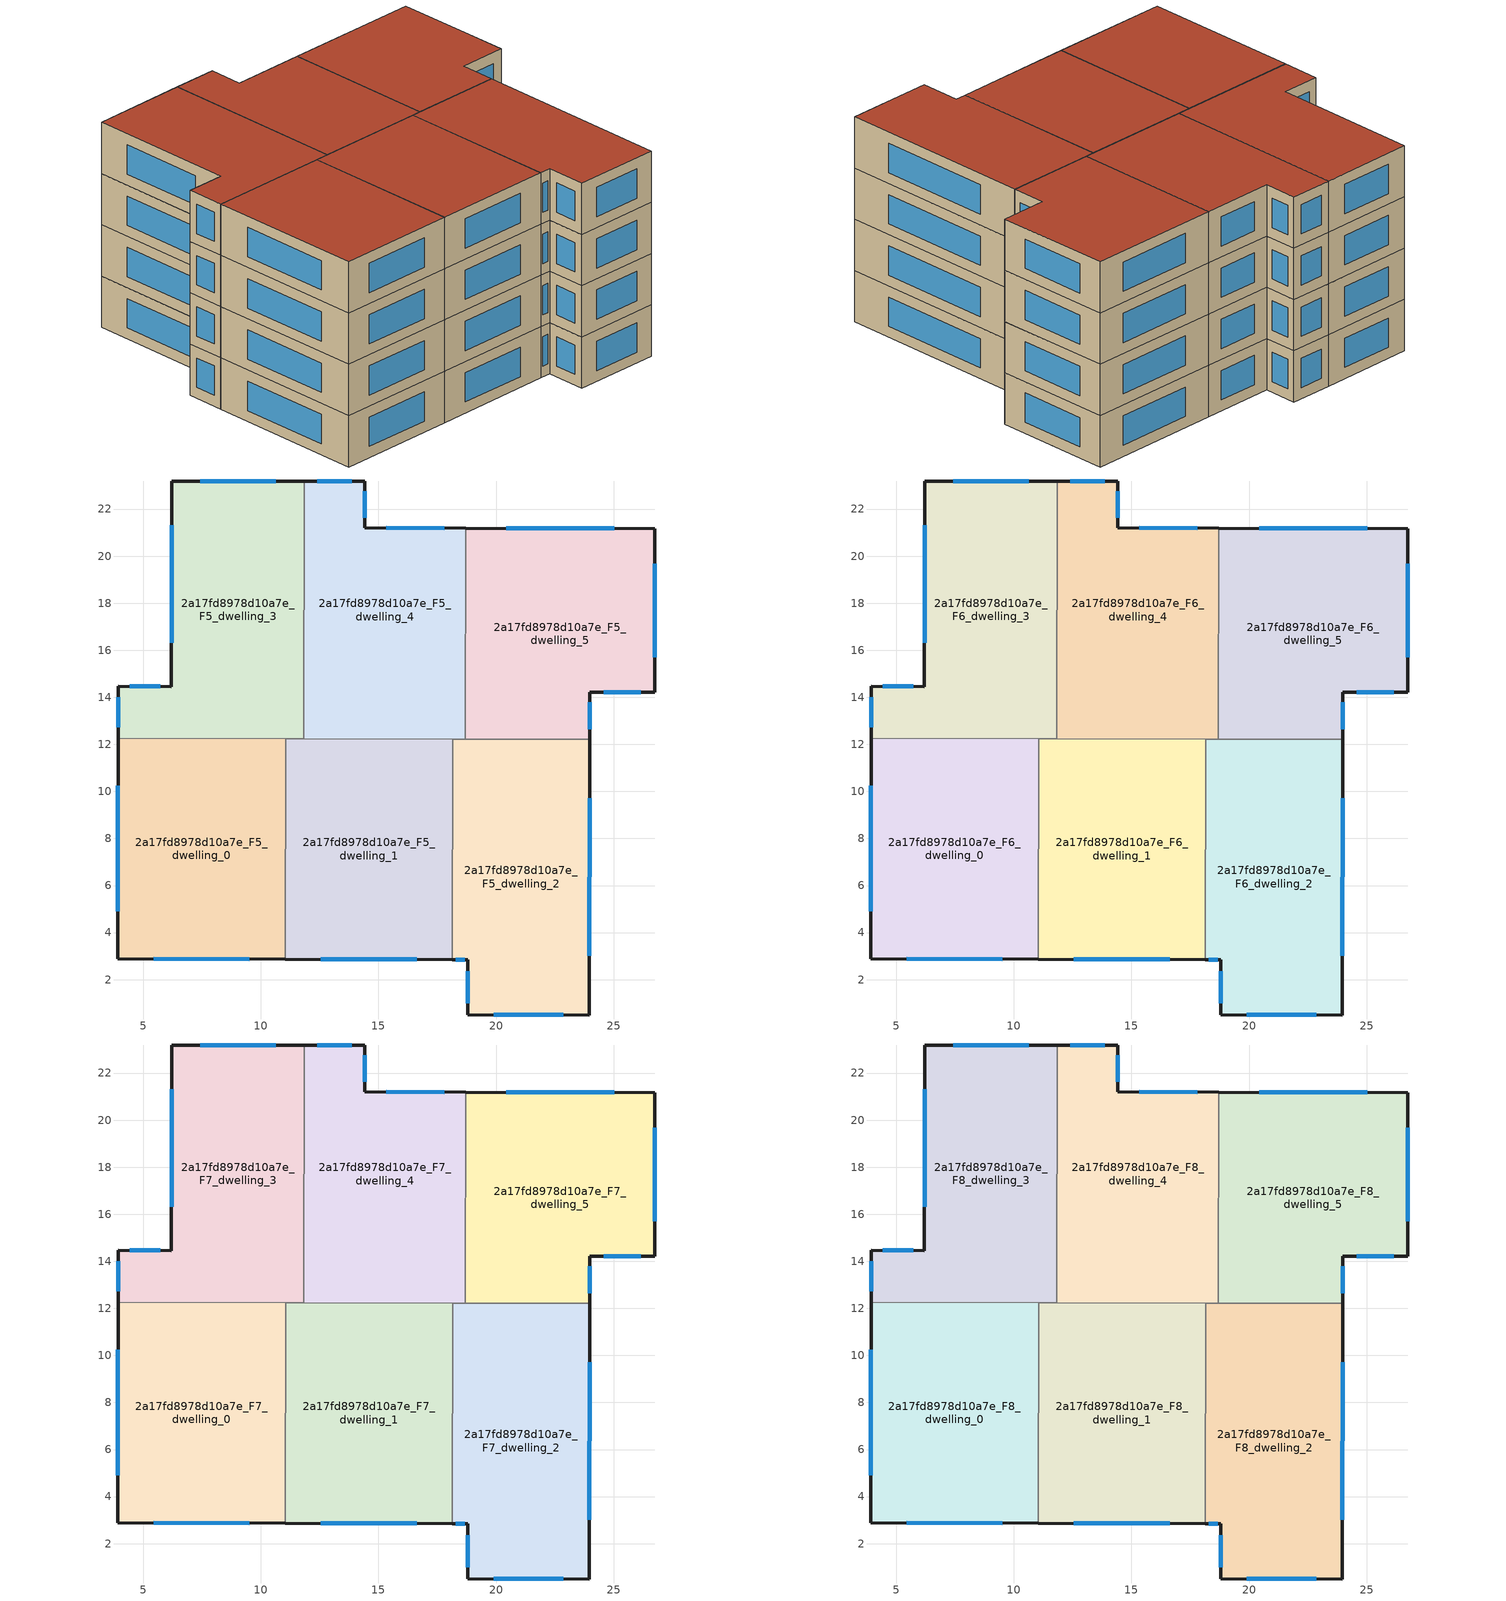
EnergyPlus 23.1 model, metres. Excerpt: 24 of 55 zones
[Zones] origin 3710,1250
2a17fd8978d10a7e_F5_dwelling_0
 floor to 2a17fd8978d10a7e_F4_dwelling_0 (EU_floor_Construction): 11.05,12.24 11.03,2.87 3.92,2.89 3.94,12.25 z15
 wall outside (EU_wall_Construction): 3.94,12.25 3.92,2.89 11.03,2.87 z15:18
 wall to 2a17fd8978d10a7e_F5_dwelling_1 (EU_wall_Construction): 11.03,2.87 11.05,12.24 z15:18
 wall to 2a17fd8978d10a7e_F5_dwelling_3 (EU_wall_Construction): 11.05,12.24 3.94,12.25 z15:18
 window (EU_Window_Construction): 5.44,2.89 9.51,2.88 / 3.93,10.25 3.92,4.9 z15.64:17.36
2a17fd8978d10a7e_F5_dwelling_1
 floor to 2a17fd8978d10a7e_F4_dwelling_1 (EU_floor_Construction): 18.17,12.22 18.15,2.86 11.03,2.87 11.05,12.24 z15
 wall outside (EU_wall_Construction): 11.03,2.87 18.15,2.86 z15:18
 wall to 2a17fd8978d10a7e_F5_dwelling_2 (EU_wall_Construction): 18.15,2.86 18.17,12.22 z15:18
 wall to 2a17fd8978d10a7e_F5_dwelling_4 (EU_wall_Construction): 18.17,12.22 11.83,12.24 z15:18
 wall to 2a17fd8978d10a7e_F5_dwelling_3 (EU_wall_Construction): 11.83,12.24 11.05,12.24 z15:18
 window (EU_Window_Construction): 12.56,2.87 16.62,2.86 z15.64:17.36
2a17fd8978d10a7e_F5_dwelling_2
 floor to 2a17fd8978d10a7e_F4_dwelling_2 (EU_floor_Construction): 23.99,12.21 23.96,0.5 18.8,0.5 18.8,2.85 18.15,2.86 18.17,12.22 z15
 wall outside (EU_wall_Construction): 18.15,2.86 18.8,2.85 18.8,0.5 23.96,0.5 23.99,12.21 z15:18
 wall to 2a17fd8978d10a7e_F5_dwelling_5 (EU_wall_Construction): 23.99,12.21 18.69,12.22 z15:18
 wall to 2a17fd8978d10a7e_F5_dwelling_4 (EU_wall_Construction): 18.69,12.22 18.17,12.22 z15:18
 window (EU_Window_Construction): 23.97,3.01 23.98,9.7 / 19.91,0.5 22.85,0.5 / 18.8,2.35 18.8,1 / 18.29,2.85 18.66,2.85 z15.64:17.36
2a17fd8978d10a7e_F5_dwelling_3
 floor to 2a17fd8978d10a7e_F4_dwelling_3 (EU_floor_Construction): 11.85,23.19 11.83,12.24 3.94,12.25 3.94,14.47 6.21,14.46 6.22,23.19 z15
 wall outside (EU_wall_Construction): 11.85,23.19 6.22,23.19 6.21,14.46 3.94,14.47 3.94,12.25 z15:18
 wall to 2a17fd8978d10a7e_F5_dwelling_4 (EU_wall_Construction): 11.83,12.24 11.85,23.19 z15:18
 window (EU_Window_Construction): 6.22,21.32 6.21,16.33 / 10.65,23.19 7.43,23.19 / 3.94,13.99 3.94,12.73 / 5.72,14.46 4.43,14.47 z15.64:17.36
2a17fd8978d10a7e_F5_dwelling_4
 floor to 2a17fd8978d10a7e_F4_dwelling_4 (EU_floor_Construction): 18.71,21.19 18.69,12.22 11.83,12.24 11.85,23.19 14.43,23.19 14.42,21.2 z15
 wall outside (EU_wall_Construction): 18.71,21.19 14.42,21.2 14.43,23.19 11.85,23.19 z15:18
 wall to 2a17fd8978d10a7e_F5_dwelling_5 (EU_wall_Construction): 18.69,12.22 18.71,21.19 z15:18
 window (EU_Window_Construction): 13.88,23.19 12.41,23.19 / 14.42,21.62 14.43,22.76 / 17.79,21.19 15.34,21.2 z15.64:17.36
2a17fd8978d10a7e_F5_dwelling_5
 floor to 2a17fd8978d10a7e_F4_dwelling_5 (EU_floor_Construction): 26.75,21.17 26.74,14.21 23.99,14.22 23.99,12.21 18.69,12.22 18.71,21.19 z15
 wall outside (EU_wall_Construction): 23.99,12.21 23.99,14.22 26.74,14.21 26.75,21.17 18.71,21.19 z15:18
 window (EU_Window_Construction): 23.99,12.64 23.99,13.79 / 25.03,21.18 20.43,21.19 / 26.74,15.7 26.75,19.68 / 24.58,14.22 26.15,14.21 z15.64:17.36
2a17fd8978d10a7e_F6_dwelling_0
 floor to 2a17fd8978d10a7e_F5_dwelling_0 (EU_floor_Construction): 11.05,12.24 11.03,2.87 3.92,2.89 3.94,12.25 z18
 wall outside (EU_wall_Construction): 3.94,12.25 3.92,2.89 11.03,2.87 z18:21
 wall to 2a17fd8978d10a7e_F6_dwelling_1 (EU_wall_Construction): 11.03,2.87 11.05,12.24 z18:21
 wall to 2a17fd8978d10a7e_F6_dwelling_3 (EU_wall_Construction): 11.05,12.24 3.94,12.25 z18:21
 window (EU_Window_Construction): 5.44,2.89 9.51,2.88 / 3.93,10.25 3.92,4.9 z18.64:20.36
2a17fd8978d10a7e_F6_dwelling_1
 floor to 2a17fd8978d10a7e_F5_dwelling_1 (EU_floor_Construction): 18.17,12.22 18.15,2.86 11.03,2.87 11.05,12.24 z18
 wall outside (EU_wall_Construction): 11.03,2.87 18.15,2.86 z18:21
 wall to 2a17fd8978d10a7e_F6_dwelling_2 (EU_wall_Construction): 18.15,2.86 18.17,12.22 z18:21
 wall to 2a17fd8978d10a7e_F6_dwelling_4 (EU_wall_Construction): 18.17,12.22 11.83,12.24 z18:21
 wall to 2a17fd8978d10a7e_F6_dwelling_3 (EU_wall_Construction): 11.83,12.24 11.05,12.24 z18:21
 window (EU_Window_Construction): 12.56,2.87 16.62,2.86 z18.64:20.36
2a17fd8978d10a7e_F6_dwelling_2
 floor to 2a17fd8978d10a7e_F5_dwelling_2 (EU_floor_Construction): 23.99,12.21 23.96,0.5 18.8,0.5 18.8,2.85 18.15,2.86 18.17,12.22 z18
 wall outside (EU_wall_Construction): 18.15,2.86 18.8,2.85 18.8,0.5 23.96,0.5 23.99,12.21 z18:21
 wall to 2a17fd8978d10a7e_F6_dwelling_5 (EU_wall_Construction): 23.99,12.21 18.69,12.22 z18:21
 wall to 2a17fd8978d10a7e_F6_dwelling_4 (EU_wall_Construction): 18.69,12.22 18.17,12.22 z18:21
 window (EU_Window_Construction): 23.97,3.01 23.98,9.7 / 19.91,0.5 22.85,0.5 / 18.8,2.35 18.8,1 / 18.29,2.85 18.66,2.85 z18.64:20.36
2a17fd8978d10a7e_F6_dwelling_3
 floor to 2a17fd8978d10a7e_F5_dwelling_3 (EU_floor_Construction): 11.85,23.19 11.83,12.24 3.94,12.25 3.94,14.47 6.21,14.46 6.22,23.19 z18
 wall outside (EU_wall_Construction): 11.85,23.19 6.22,23.19 6.21,14.46 3.94,14.47 3.94,12.25 z18:21
 wall to 2a17fd8978d10a7e_F6_dwelling_4 (EU_wall_Construction): 11.83,12.24 11.85,23.19 z18:21
 window (EU_Window_Construction): 6.22,21.32 6.21,16.33 / 10.65,23.19 7.43,23.19 / 3.94,13.99 3.94,12.73 / 5.72,14.46 4.43,14.47 z18.64:20.36
2a17fd8978d10a7e_F6_dwelling_4
 floor to 2a17fd8978d10a7e_F5_dwelling_4 (EU_floor_Construction): 18.71,21.19 18.69,12.22 11.83,12.24 11.85,23.19 14.43,23.19 14.42,21.2 z18
 wall outside (EU_wall_Construction): 18.71,21.19 14.42,21.2 14.43,23.19 11.85,23.19 z18:21
 wall to 2a17fd8978d10a7e_F6_dwelling_5 (EU_wall_Construction): 18.69,12.22 18.71,21.19 z18:21
 window (EU_Window_Construction): 13.88,23.19 12.41,23.19 / 14.42,21.62 14.43,22.76 / 17.79,21.19 15.34,21.2 z18.64:20.36
2a17fd8978d10a7e_F6_dwelling_5
 floor to 2a17fd8978d10a7e_F5_dwelling_5 (EU_floor_Construction): 26.75,21.17 26.74,14.21 23.99,14.22 23.99,12.21 18.69,12.22 18.71,21.19 z18
 wall outside (EU_wall_Construction): 23.99,12.21 23.99,14.22 26.74,14.21 26.75,21.17 18.71,21.19 z18:21
 window (EU_Window_Construction): 23.99,12.64 23.99,13.79 / 25.03,21.18 20.43,21.19 / 26.74,15.7 26.75,19.68 / 24.58,14.22 26.15,14.21 z18.64:20.36
2a17fd8978d10a7e_F7_dwelling_0
 floor to 2a17fd8978d10a7e_F6_dwelling_0 (EU_floor_Construction): 11.05,12.24 11.03,2.87 3.92,2.89 3.94,12.25 z21
 wall outside (EU_wall_Construction): 3.94,12.25 3.92,2.89 11.03,2.87 z21:24
 wall to 2a17fd8978d10a7e_F7_dwelling_1 (EU_wall_Construction): 11.03,2.87 11.05,12.24 z21:24
 wall to 2a17fd8978d10a7e_F7_dwelling_3 (EU_wall_Construction): 11.05,12.24 3.94,12.25 z21:24
 window (EU_Window_Construction): 5.44,2.89 9.51,2.88 / 3.93,10.25 3.92,4.9 z21.64:23.36
2a17fd8978d10a7e_F7_dwelling_1
 floor to 2a17fd8978d10a7e_F6_dwelling_1 (EU_floor_Construction): 18.17,12.22 18.15,2.86 11.03,2.87 11.05,12.24 z21
 wall outside (EU_wall_Construction): 11.03,2.87 18.15,2.86 z21:24
 wall to 2a17fd8978d10a7e_F7_dwelling_2 (EU_wall_Construction): 18.15,2.86 18.17,12.22 z21:24
 wall to 2a17fd8978d10a7e_F7_dwelling_4 (EU_wall_Construction): 18.17,12.22 11.83,12.24 z21:24
 wall to 2a17fd8978d10a7e_F7_dwelling_3 (EU_wall_Construction): 11.83,12.24 11.05,12.24 z21:24
 window (EU_Window_Construction): 12.56,2.87 16.62,2.86 z21.64:23.36
2a17fd8978d10a7e_F7_dwelling_2
 floor to 2a17fd8978d10a7e_F6_dwelling_2 (EU_floor_Construction): 23.99,12.21 23.96,0.5 18.8,0.5 18.8,2.85 18.15,2.86 18.17,12.22 z21
 wall outside (EU_wall_Construction): 18.15,2.86 18.8,2.85 18.8,0.5 23.96,0.5 23.99,12.21 z21:24
 wall to 2a17fd8978d10a7e_F7_dwelling_5 (EU_wall_Construction): 23.99,12.21 18.69,12.22 z21:24
 wall to 2a17fd8978d10a7e_F7_dwelling_4 (EU_wall_Construction): 18.69,12.22 18.17,12.22 z21:24
 window (EU_Window_Construction): 23.97,3.01 23.98,9.7 / 19.91,0.5 22.85,0.5 / 18.8,2.35 18.8,1 / 18.29,2.85 18.66,2.85 z21.64:23.36
2a17fd8978d10a7e_F7_dwelling_3
 floor to 2a17fd8978d10a7e_F6_dwelling_3 (EU_floor_Construction): 11.85,23.19 11.83,12.24 3.94,12.25 3.94,14.47 6.21,14.46 6.22,23.19 z21
 wall outside (EU_wall_Construction): 11.85,23.19 6.22,23.19 6.21,14.46 3.94,14.47 3.94,12.25 z21:24
 wall to 2a17fd8978d10a7e_F7_dwelling_4 (EU_wall_Construction): 11.83,12.24 11.85,23.19 z21:24
 window (EU_Window_Construction): 6.22,21.32 6.21,16.33 / 10.65,23.19 7.43,23.19 / 3.94,13.99 3.94,12.73 / 5.72,14.46 4.43,14.47 z21.64:23.36
2a17fd8978d10a7e_F7_dwelling_4
 floor to 2a17fd8978d10a7e_F6_dwelling_4 (EU_floor_Construction): 18.71,21.19 18.69,12.22 11.83,12.24 11.85,23.19 14.43,23.19 14.42,21.2 z21
 wall outside (EU_wall_Construction): 18.71,21.19 14.42,21.2 14.43,23.19 11.85,23.19 z21:24
 wall to 2a17fd8978d10a7e_F7_dwelling_5 (EU_wall_Construction): 18.69,12.22 18.71,21.19 z21:24
 window (EU_Window_Construction): 13.88,23.19 12.41,23.19 / 14.42,21.62 14.43,22.76 / 17.79,21.19 15.34,21.2 z21.64:23.36
2a17fd8978d10a7e_F7_dwelling_5
 floor to 2a17fd8978d10a7e_F6_dwelling_5 (EU_floor_Construction): 26.75,21.17 26.74,14.21 23.99,14.22 23.99,12.21 18.69,12.22 18.71,21.19 z21
 wall outside (EU_wall_Construction): 23.99,12.21 23.99,14.22 26.74,14.21 26.75,21.17 18.71,21.19 z21:24
 window (EU_Window_Construction): 23.99,12.64 23.99,13.79 / 25.03,21.18 20.43,21.19 / 26.74,15.7 26.75,19.68 / 24.58,14.22 26.15,14.21 z21.64:23.36
2a17fd8978d10a7e_F8_dwelling_0
 floor to 2a17fd8978d10a7e_F7_dwelling_0 (EU_floor_Construction): 11.05,12.24 11.03,2.87 3.92,2.89 3.94,12.25 z24
 wall outside (EU_wall_Construction): 3.94,12.25 3.92,2.89 11.03,2.87 z24:27
 wall to 2a17fd8978d10a7e_F8_dwelling_1 (EU_wall_Construction): 11.03,2.87 11.05,12.24 z24:27
 wall to 2a17fd8978d10a7e_F8_dwelling_3 (EU_wall_Construction): 11.05,12.24 3.94,12.25 z24:27
 window (EU_Window_Construction): 5.44,2.89 9.51,2.88 / 3.93,10.25 3.92,4.9 z24.64:26.36
 roof outside (EU_roof_Construction): 11.03,2.87 11.05,12.24 3.94,12.25 3.92,2.89 z27
2a17fd8978d10a7e_F8_dwelling_1
 floor to 2a17fd8978d10a7e_F7_dwelling_1 (EU_floor_Construction): 18.17,12.22 18.15,2.86 11.03,2.87 11.05,12.24 z24
 wall outside (EU_wall_Construction): 11.03,2.87 18.15,2.86 z24:27
 wall to 2a17fd8978d10a7e_F8_dwelling_2 (EU_wall_Construction): 18.15,2.86 18.17,12.22 z24:27
 wall to 2a17fd8978d10a7e_F8_dwelling_4 (EU_wall_Construction): 18.17,12.22 11.83,12.24 z24:27
 wall to 2a17fd8978d10a7e_F8_dwelling_3 (EU_wall_Construction): 11.83,12.24 11.05,12.24 z24:27
 window (EU_Window_Construction): 12.56,2.87 16.62,2.86 z24.64:26.36
 roof outside (EU_roof_Construction): 18.15,2.86 18.17,12.22 11.05,12.24 11.03,2.87 z27
2a17fd8978d10a7e_F8_dwelling_2
 floor to 2a17fd8978d10a7e_F7_dwelling_2 (EU_floor_Construction): 23.99,12.21 23.96,0.5 18.8,0.5 18.8,2.85 18.15,2.86 18.17,12.22 z24
 wall outside (EU_wall_Construction): 18.15,2.86 18.8,2.85 18.8,0.5 23.96,0.5 23.99,12.21 z24:27
 wall to 2a17fd8978d10a7e_F8_dwelling_5 (EU_wall_Construction): 23.99,12.21 18.69,12.22 z24:27
 wall to 2a17fd8978d10a7e_F8_dwelling_4 (EU_wall_Construction): 18.69,12.22 18.17,12.22 z24:27
 window (EU_Window_Construction): 23.97,3.01 23.98,9.7 / 19.91,0.5 22.85,0.5 / 18.8,2.35 18.8,1 / 18.29,2.85 18.66,2.85 z24.64:26.36
 roof outside (EU_roof_Construction): 23.96,0.5 23.99,12.21 18.17,12.22 18.15,2.86 18.8,2.85 18.8,0.5 z27
2a17fd8978d10a7e_F8_dwelling_3
 floor to 2a17fd8978d10a7e_F7_dwelling_3 (EU_floor_Construction): 11.85,23.19 11.83,12.24 3.94,12.25 3.94,14.47 6.21,14.46 6.22,23.19 z24
 wall outside (EU_wall_Construction): 11.85,23.19 6.22,23.19 6.21,14.46 3.94,14.47 3.94,12.25 z24:27
 wall to 2a17fd8978d10a7e_F8_dwelling_4 (EU_wall_Construction): 11.83,12.24 11.85,23.19 z24:27
 window (EU_Window_Construction): 6.22,21.32 6.21,16.33 / 10.65,23.19 7.43,23.19 / 3.94,13.99 3.94,12.73 / 5.72,14.46 4.43,14.47 z24.64:26.36
 roof outside (EU_roof_Construction): 11.83,12.24 11.85,23.19 6.22,23.19 6.21,14.46 3.94,14.47 3.94,12.25 z27
2a17fd8978d10a7e_F8_dwelling_4
 floor to 2a17fd8978d10a7e_F7_dwelling_4 (EU_floor_Construction): 18.71,21.19 18.69,12.22 11.83,12.24 11.85,23.19 14.43,23.19 14.42,21.2 z24
 wall outside (EU_wall_Construction): 18.71,21.19 14.42,21.2 14.43,23.19 11.85,23.19 z24:27
 wall to 2a17fd8978d10a7e_F8_dwelling_5 (EU_wall_Construction): 18.69,12.22 18.71,21.19 z24:27
 window (EU_Window_Construction): 13.88,23.19 12.41,23.19 / 14.42,21.62 14.43,22.76 / 17.79,21.19 15.34,21.2 z24.64:26.36
 roof outside (EU_roof_Construction): 18.69,12.22 18.71,21.19 14.42,21.2 14.43,23.19 11.85,23.19 11.83,12.24 z27
2a17fd8978d10a7e_F8_dwelling_5
 floor to 2a17fd8978d10a7e_F7_dwelling_5 (EU_floor_Construction): 26.75,21.17 26.74,14.21 23.99,14.22 23.99,12.21 18.69,12.22 18.71,21.19 z24
 wall outside (EU_wall_Construction): 23.99,12.21 23.99,14.22 26.74,14.21 26.75,21.17 18.71,21.19 z24:27
 window (EU_Window_Construction): 23.99,12.64 23.99,13.79 / 25.03,21.18 20.43,21.19 / 26.74,15.7 26.75,19.68 / 24.58,14.22 26.15,14.21 z24.64:26.36
 roof outside (EU_roof_Construction): 26.74,14.21 26.75,21.17 18.71,21.19 18.69,12.22 23.99,12.21 23.99,14.22 z27
[Building]
EU S2 Campaign: North Axis=0; Terrain=City; Solar Distribution=FullExterior
[Site:Location]
Yerevan-Zvartnots.Intl.AP: Latitude=40.15; Longitude=44.383; Time Zone=4; Elevation=854
[SizingPeriod:WeatherFileDays]
AnnualSizingPeriod: Begin Month=1; Begin Day of Month=1; End Month=12; End Day of Month=31; Day of Week for Start Day=Monday; Use Weather File Daylight Saving Period=No; Use Weather File Rain and Snow Indicators=No
[MATERIAL]
EU_InternalMass_Material: Roughness=MediumRough; Thickness=0.1; Conductivity=1; Density=1800; Specific Heat=900; Thermal Absorptance=0.9; Solar Absorptance=0.7; Visible Absorptance=0.7
[MATERIAL:NOMASS] Roughness=MediumRough; Thermal Absorptance=0.9; Solar Absorptance=0.7; Visible Absorptance=0.7
Name | Thermal Resistance
EU_wall_NoMass | 1.05043
EU_roof_NoMass | 1.45357
EU_floor_NoMass | 0.478065
[WINDOWMATERIAL:SIMPLEGLAZINGSYSTEM]
EU_Window_SimpleGlazing: UFactor=2.5566; Solar Heat Gain Coefficient=0.75; Visible Transmittance=0.75
[CONSTRUCTION]
EU_wall_Construction: EU_wall_NoMass
EU_roof_Construction: EU_roof_NoMass
EU_floor_Construction: EU_floor_NoMass
EU_Window_Construction: EU_Window_SimpleGlazing
EU_InternalMass_Construction: EU_InternalMass_Material
[ZONE] Type=1; Multiplier=1; Ceiling Height=autocalculate; Floor Area=autocalculate; Part of Total Floor Area=Yes
Name | Volume
2a17fd8978d10a7e_F5_dwelling_0; 2a17fd8978d10a7e_F6_dwelling_0; 2a17fd8978d10a7e_F7_dwelling_0; 2a17fd8978d10a7e_F8_dwelling_0 | 199.887
2a17fd8978d10a7e_F5_dwelling_1; 2a17fd8978d10a7e_F6_dwelling_1; 2a17fd8978d10a7e_F7_dwelling_1; 2a17fd8978d10a7e_F8_dwelling_1; 2a17fd8978d10a7e_F5_dwelling_5; 2a17fd8978d10a7e_F6_dwelling_5; 2a17fd8978d10a7e_F7_dwelling_5; 2a17fd8978d10a7e_F8_dwelling_5 | 199.911
2a17fd8978d10a7e_F5_dwelling_2; 2a17fd8978d10a7e_F6_dwelling_2; 2a17fd8978d10a7e_F7_dwelling_2; 2a17fd8978d10a7e_F8_dwelling_2 | 199.897
2a17fd8978d10a7e_F5_dwelling_3; 2a17fd8978d10a7e_F6_dwelling_3; 2a17fd8978d10a7e_F7_dwelling_3; 2a17fd8978d10a7e_F8_dwelling_3 | 199.902
2a17fd8978d10a7e_F5_dwelling_4; 2a17fd8978d10a7e_F6_dwelling_4; 2a17fd8978d10a7e_F7_dwelling_4; 2a17fd8978d10a7e_F8_dwelling_4 | 199.889
[INTERNALMASS] Construction=EU_InternalMass_Construction
Name | Zone or ZoneList | Surface Area
2a17fd8978d10a7e_F5_dwelling_0_EU_InternalMass | 2a17fd8978d10a7e_F5_dwelling_0 | 66.6287
2a17fd8978d10a7e_F5_dwelling_1_EU_InternalMass | 2a17fd8978d10a7e_F5_dwelling_1 | 66.6372
2a17fd8978d10a7e_F5_dwelling_2_EU_InternalMass | 2a17fd8978d10a7e_F5_dwelling_2 | 66.6322
2a17fd8978d10a7e_F5_dwelling_3_EU_InternalMass | 2a17fd8978d10a7e_F5_dwelling_3 | 66.634
2a17fd8978d10a7e_F5_dwelling_4_EU_InternalMass | 2a17fd8978d10a7e_F5_dwelling_4 | 66.6298
2a17fd8978d10a7e_F5_dwelling_5_EU_InternalMass | 2a17fd8978d10a7e_F5_dwelling_5 | 66.6371
2a17fd8978d10a7e_F6_dwelling_0_EU_InternalMass | 2a17fd8978d10a7e_F6_dwelling_0 | 66.6287
2a17fd8978d10a7e_F6_dwelling_1_EU_InternalMass | 2a17fd8978d10a7e_F6_dwelling_1 | 66.6372
2a17fd8978d10a7e_F6_dwelling_2_EU_InternalMass | 2a17fd8978d10a7e_F6_dwelling_2 | 66.6322
2a17fd8978d10a7e_F6_dwelling_3_EU_InternalMass | 2a17fd8978d10a7e_F6_dwelling_3 | 66.634
2a17fd8978d10a7e_F6_dwelling_4_EU_InternalMass | 2a17fd8978d10a7e_F6_dwelling_4 | 66.6298
2a17fd8978d10a7e_F6_dwelling_5_EU_InternalMass | 2a17fd8978d10a7e_F6_dwelling_5 | 66.6371
2a17fd8978d10a7e_F7_dwelling_0_EU_InternalMass | 2a17fd8978d10a7e_F7_dwelling_0 | 66.6287
2a17fd8978d10a7e_F7_dwelling_1_EU_InternalMass | 2a17fd8978d10a7e_F7_dwelling_1 | 66.6372
2a17fd8978d10a7e_F7_dwelling_2_EU_InternalMass | 2a17fd8978d10a7e_F7_dwelling_2 | 66.6322
2a17fd8978d10a7e_F7_dwelling_3_EU_InternalMass | 2a17fd8978d10a7e_F7_dwelling_3 | 66.634
2a17fd8978d10a7e_F7_dwelling_4_EU_InternalMass | 2a17fd8978d10a7e_F7_dwelling_4 | 66.6298
2a17fd8978d10a7e_F7_dwelling_5_EU_InternalMass | 2a17fd8978d10a7e_F7_dwelling_5 | 66.6371
2a17fd8978d10a7e_F8_dwelling_0_EU_InternalMass | 2a17fd8978d10a7e_F8_dwelling_0 | 66.6287
2a17fd8978d10a7e_F8_dwelling_1_EU_InternalMass | 2a17fd8978d10a7e_F8_dwelling_1 | 66.6372
2a17fd8978d10a7e_F8_dwelling_2_EU_InternalMass | 2a17fd8978d10a7e_F8_dwelling_2 | 66.6322
2a17fd8978d10a7e_F8_dwelling_3_EU_InternalMass | 2a17fd8978d10a7e_F8_dwelling_3 | 66.634
2a17fd8978d10a7e_F8_dwelling_4_EU_InternalMass | 2a17fd8978d10a7e_F8_dwelling_4 | 66.6298
2a17fd8978d10a7e_F8_dwelling_5_EU_InternalMass | 2a17fd8978d10a7e_F8_dwelling_5 | 66.6371
[OTHEREQUIPMENT] Fuel Type=Electricity; Design Level Calculation Method=Watts/Area; Power per Zone Floor Area=1; Fraction Latent=0; Fraction Radiant=0; Fraction Lost=0; Carbon Dioxide Generation Rate=0; EndUse Subcategory=EU_Step8_InternalGains
Name | Zone or ZoneList or Space or SpaceList | Schedule
EU_Step8_InternalGain_2a17fd8978d10a7e_F5_dwelling_0_f000 | 2a17fd8978d10a7e_F5_dwelling_0 | EU_Step8_GainSchedule_2a17fd8978d10a7e_F5_dwelling_0_f000
EU_Step8_InternalGain_2a17fd8978d10a7e_F5_dwelling_1_f000 | 2a17fd8978d10a7e_F5_dwelling_1 | EU_Step8_GainSchedule_2a17fd8978d10a7e_F5_dwelling_1_f000
EU_Step8_InternalGain_2a17fd8978d10a7e_F5_dwelling_2_f000 | 2a17fd8978d10a7e_F5_dwelling_2 | EU_Step8_GainSchedule_2a17fd8978d10a7e_F5_dwelling_2_f000
EU_Step8_InternalGain_2a17fd8978d10a7e_F5_dwelling_3_f000 | 2a17fd8978d10a7e_F5_dwelling_3 | EU_Step8_GainSchedule_2a17fd8978d10a7e_F5_dwelling_3_f000
EU_Step8_InternalGain_2a17fd8978d10a7e_F5_dwelling_4_f000 | 2a17fd8978d10a7e_F5_dwelling_4 | EU_Step8_GainSchedule_2a17fd8978d10a7e_F5_dwelling_4_f000
EU_Step8_InternalGain_2a17fd8978d10a7e_F5_dwelling_5_f000 | 2a17fd8978d10a7e_F5_dwelling_5 | EU_Step8_GainSchedule_2a17fd8978d10a7e_F5_dwelling_5_f000
EU_Step8_InternalGain_2a17fd8978d10a7e_F6_dwelling_0_f000 | 2a17fd8978d10a7e_F6_dwelling_0 | EU_Step8_GainSchedule_2a17fd8978d10a7e_F6_dwelling_0_f000
EU_Step8_InternalGain_2a17fd8978d10a7e_F6_dwelling_1_f000 | 2a17fd8978d10a7e_F6_dwelling_1 | EU_Step8_GainSchedule_2a17fd8978d10a7e_F6_dwelling_1_f000
EU_Step8_InternalGain_2a17fd8978d10a7e_F6_dwelling_2_f000 | 2a17fd8978d10a7e_F6_dwelling_2 | EU_Step8_GainSchedule_2a17fd8978d10a7e_F6_dwelling_2_f000
EU_Step8_InternalGain_2a17fd8978d10a7e_F6_dwelling_3_f000 | 2a17fd8978d10a7e_F6_dwelling_3 | EU_Step8_GainSchedule_2a17fd8978d10a7e_F6_dwelling_3_f000
EU_Step8_InternalGain_2a17fd8978d10a7e_F6_dwelling_4_f000 | 2a17fd8978d10a7e_F6_dwelling_4 | EU_Step8_GainSchedule_2a17fd8978d10a7e_F6_dwelling_4_f000
EU_Step8_InternalGain_2a17fd8978d10a7e_F6_dwelling_5_f000 | 2a17fd8978d10a7e_F6_dwelling_5 | EU_Step8_GainSchedule_2a17fd8978d10a7e_F6_dwelling_5_f000
EU_Step8_InternalGain_2a17fd8978d10a7e_F7_dwelling_0_f000 | 2a17fd8978d10a7e_F7_dwelling_0 | EU_Step8_GainSchedule_2a17fd8978d10a7e_F7_dwelling_0_f000
EU_Step8_InternalGain_2a17fd8978d10a7e_F7_dwelling_1_f000 | 2a17fd8978d10a7e_F7_dwelling_1 | EU_Step8_GainSchedule_2a17fd8978d10a7e_F7_dwelling_1_f000
EU_Step8_InternalGain_2a17fd8978d10a7e_F7_dwelling_2_f000 | 2a17fd8978d10a7e_F7_dwelling_2 | EU_Step8_GainSchedule_2a17fd8978d10a7e_F7_dwelling_2_f000
EU_Step8_InternalGain_2a17fd8978d10a7e_F7_dwelling_3_f000 | 2a17fd8978d10a7e_F7_dwelling_3 | EU_Step8_GainSchedule_2a17fd8978d10a7e_F7_dwelling_3_f000
EU_Step8_InternalGain_2a17fd8978d10a7e_F7_dwelling_4_f000 | 2a17fd8978d10a7e_F7_dwelling_4 | EU_Step8_GainSchedule_2a17fd8978d10a7e_F7_dwelling_4_f000
EU_Step8_InternalGain_2a17fd8978d10a7e_F7_dwelling_5_f000 | 2a17fd8978d10a7e_F7_dwelling_5 | EU_Step8_GainSchedule_2a17fd8978d10a7e_F7_dwelling_5_f000
EU_Step8_InternalGain_2a17fd8978d10a7e_F8_dwelling_0_f000 | 2a17fd8978d10a7e_F8_dwelling_0 | EU_Step8_GainSchedule_2a17fd8978d10a7e_F8_dwelling_0_f000
EU_Step8_InternalGain_2a17fd8978d10a7e_F8_dwelling_1_f000 | 2a17fd8978d10a7e_F8_dwelling_1 | EU_Step8_GainSchedule_2a17fd8978d10a7e_F8_dwelling_1_f000
EU_Step8_InternalGain_2a17fd8978d10a7e_F8_dwelling_2_f000 | 2a17fd8978d10a7e_F8_dwelling_2 | EU_Step8_GainSchedule_2a17fd8978d10a7e_F8_dwelling_2_f000
EU_Step8_InternalGain_2a17fd8978d10a7e_F8_dwelling_3_f000 | 2a17fd8978d10a7e_F8_dwelling_3 | EU_Step8_GainSchedule_2a17fd8978d10a7e_F8_dwelling_3_f000
EU_Step8_InternalGain_2a17fd8978d10a7e_F8_dwelling_4_f000 | 2a17fd8978d10a7e_F8_dwelling_4 | EU_Step8_GainSchedule_2a17fd8978d10a7e_F8_dwelling_4_f000
EU_Step8_InternalGain_2a17fd8978d10a7e_F8_dwelling_5_f000 | 2a17fd8978d10a7e_F8_dwelling_5 | EU_Step8_GainSchedule_2a17fd8978d10a7e_F8_dwelling_5_f000
[ZONEVENTILATION:DESIGNFLOWRATE] Schedule=EU_AlwaysOn; Design Flow Rate Calculation Method=AirChanges/Hour; Air Changes per Hour=0.557805; Ventilation Type=Natural; Fan Pressure Rise=0; Fan Total Efficiency=1; Constant Term Coefficient=1; Temperature Term Coefficient=0; Velocity Term Coefficient=0; Velocity Squared Term Coefficient=0; Minimum Indoor Temperature=-100; Maximum Indoor Temperature=100; Delta Temperature=-100; Minimum Outdoor Temperature=-100; Maximum Outdoor Temperature=100; Maximum Wind Speed=40
Name | Zone or ZoneList or Space or SpaceList
EU_ConstantAir_2a17fd8978d10a7e_F5_dwelling_0 | 2a17fd8978d10a7e_F5_dwelling_0
EU_ConstantAir_2a17fd8978d10a7e_F5_dwelling_1 | 2a17fd8978d10a7e_F5_dwelling_1
EU_ConstantAir_2a17fd8978d10a7e_F5_dwelling_2 | 2a17fd8978d10a7e_F5_dwelling_2
EU_ConstantAir_2a17fd8978d10a7e_F5_dwelling_3 | 2a17fd8978d10a7e_F5_dwelling_3
EU_ConstantAir_2a17fd8978d10a7e_F5_dwelling_4 | 2a17fd8978d10a7e_F5_dwelling_4
EU_ConstantAir_2a17fd8978d10a7e_F5_dwelling_5 | 2a17fd8978d10a7e_F5_dwelling_5
EU_ConstantAir_2a17fd8978d10a7e_F6_dwelling_0 | 2a17fd8978d10a7e_F6_dwelling_0
EU_ConstantAir_2a17fd8978d10a7e_F6_dwelling_1 | 2a17fd8978d10a7e_F6_dwelling_1
EU_ConstantAir_2a17fd8978d10a7e_F6_dwelling_2 | 2a17fd8978d10a7e_F6_dwelling_2
EU_ConstantAir_2a17fd8978d10a7e_F6_dwelling_3 | 2a17fd8978d10a7e_F6_dwelling_3
EU_ConstantAir_2a17fd8978d10a7e_F6_dwelling_4 | 2a17fd8978d10a7e_F6_dwelling_4
EU_ConstantAir_2a17fd8978d10a7e_F6_dwelling_5 | 2a17fd8978d10a7e_F6_dwelling_5
EU_ConstantAir_2a17fd8978d10a7e_F7_dwelling_0 | 2a17fd8978d10a7e_F7_dwelling_0
EU_ConstantAir_2a17fd8978d10a7e_F7_dwelling_1 | 2a17fd8978d10a7e_F7_dwelling_1
EU_ConstantAir_2a17fd8978d10a7e_F7_dwelling_2 | 2a17fd8978d10a7e_F7_dwelling_2
EU_ConstantAir_2a17fd8978d10a7e_F7_dwelling_3 | 2a17fd8978d10a7e_F7_dwelling_3
EU_ConstantAir_2a17fd8978d10a7e_F7_dwelling_4 | 2a17fd8978d10a7e_F7_dwelling_4
EU_ConstantAir_2a17fd8978d10a7e_F7_dwelling_5 | 2a17fd8978d10a7e_F7_dwelling_5
EU_ConstantAir_2a17fd8978d10a7e_F8_dwelling_0 | 2a17fd8978d10a7e_F8_dwelling_0
EU_ConstantAir_2a17fd8978d10a7e_F8_dwelling_1 | 2a17fd8978d10a7e_F8_dwelling_1
EU_ConstantAir_2a17fd8978d10a7e_F8_dwelling_2 | 2a17fd8978d10a7e_F8_dwelling_2
EU_ConstantAir_2a17fd8978d10a7e_F8_dwelling_3 | 2a17fd8978d10a7e_F8_dwelling_3
EU_ConstantAir_2a17fd8978d10a7e_F8_dwelling_4 | 2a17fd8978d10a7e_F8_dwelling_4
EU_ConstantAir_2a17fd8978d10a7e_F8_dwelling_5 | 2a17fd8978d10a7e_F8_dwelling_5
[HVACTEMPLATE:THERMOSTAT] Constant Heating Setpoint=20; Constant Cooling Setpoint=50
EU_HeatOnly_2a17fd8978d10a7e_F0_dwelling_0; EU_HeatOnly_2a17fd8978d10a7e_F0_dwelling_1; EU_HeatOnly_2a17fd8978d10a7e_F0_dwelling_2; EU_HeatOnly_2a17fd8978d10a7e_F0_dwelling_3; EU_HeatOnly_2a17fd8978d10a7e_F0_dwelling_4; EU_HeatOnly_2a17fd8978d10a7e_F0_dwelling_5; EU_HeatOnly_2a17fd8978d10a7e_F0_dwelling_6; EU_HeatOnly_2a17fd8978d10a7e_F1_dwelling_0; EU_HeatOnly_2a17fd8978d10a7e_F1_dwelling_1; EU_HeatOnly_2a17fd8978d10a7e_F1_dwelling_2; EU_HeatOnly_2a17fd8978d10a7e_F1_dwelling_3; EU_HeatOnly_2a17fd8978d10a7e_F1_dwelling_4; EU_HeatOnly_2a17fd8978d10a7e_F1_dwelling_5; EU_HeatOnly_2a17fd8978d10a7e_F2_dwelling_0; EU_HeatOnly_2a17fd8978d10a7e_F2_dwelling_1; EU_HeatOnly_2a17fd8978d10a7e_F2_dwelling_2; EU_HeatOnly_2a17fd8978d10a7e_F2_dwelling_3; EU_HeatOnly_2a17fd8978d10a7e_F2_dwelling_4; EU_HeatOnly_2a17fd8978d10a7e_F2_dwelling_5; EU_HeatOnly_2a17fd8978d10a7e_F3_dwelling_0; EU_HeatOnly_2a17fd8978d10a7e_F3_dwelling_1; EU_HeatOnly_2a17fd8978d10a7e_F3_dwelling_2; EU_HeatOnly_2a17fd8978d10a7e_F3_dwelling_3; EU_HeatOnly_2a17fd8978d10a7e_F3_dwelling_4; EU_HeatOnly_2a17fd8978d10a7e_F3_dwelling_5; EU_HeatOnly_2a17fd8978d10a7e_F4_dwelling_0; EU_HeatOnly_2a17fd8978d10a7e_F4_dwelling_1; EU_HeatOnly_2a17fd8978d10a7e_F4_dwelling_2; EU_HeatOnly_2a17fd8978d10a7e_F4_dwelling_3; EU_HeatOnly_2a17fd8978d10a7e_F4_dwelling_4; EU_HeatOnly_2a17fd8978d10a7e_F4_dwelling_5; EU_HeatOnly_2a17fd8978d10a7e_F5_dwelling_0; EU_HeatOnly_2a17fd8978d10a7e_F5_dwelling_1; EU_HeatOnly_2a17fd8978d10a7e_F5_dwelling_2; EU_HeatOnly_2a17fd8978d10a7e_F5_dwelling_3; EU_HeatOnly_2a17fd8978d10a7e_F5_dwelling_4; EU_HeatOnly_2a17fd8978d10a7e_F5_dwelling_5; EU_HeatOnly_2a17fd8978d10a7e_F6_dwelling_0; EU_HeatOnly_2a17fd8978d10a7e_F6_dwelling_1; EU_HeatOnly_2a17fd8978d10a7e_F6_dwelling_2; EU_HeatOnly_2a17fd8978d10a7e_F6_dwelling_3; EU_HeatOnly_2a17fd8978d10a7e_F6_dwelling_4; EU_HeatOnly_2a17fd8978d10a7e_F6_dwelling_5; EU_HeatOnly_2a17fd8978d10a7e_F7_dwelling_0; EU_HeatOnly_2a17fd8978d10a7e_F7_dwelling_1; EU_HeatOnly_2a17fd8978d10a7e_F7_dwelling_2; EU_HeatOnly_2a17fd8978d10a7e_F7_dwelling_3; EU_HeatOnly_2a17fd8978d10a7e_F7_dwelling_4; EU_HeatOnly_2a17fd8978d10a7e_F7_dwelling_5; EU_HeatOnly_2a17fd8978d10a7e_F8_dwelling_0; EU_HeatOnly_2a17fd8978d10a7e_F8_dwelling_1; EU_HeatOnly_2a17fd8978d10a7e_F8_dwelling_2; EU_HeatOnly_2a17fd8978d10a7e_F8_dwelling_3; EU_HeatOnly_2a17fd8978d10a7e_F8_dwelling_4; EU_HeatOnly_2a17fd8978d10a7e_F8_dwelling_5
[HVACTEMPLATE:ZONE:IDEALLOADSAIRSYSTEM] System Availability Schedule=EU_AlwaysOn; Maximum Heating Supply Air Temperature=50; Minimum Cooling Supply Air Temperature=13; Maximum Heating Supply Air Humidity Ratio=0.0156; Minimum Cooling Supply Air Humidity Ratio=0.0077; Heating Limit=NoLimit; Cooling Limit=NoLimit; Heating Availability Schedule=EU_AlwaysOn; Cooling Availability Schedule=EU_CoolingOff; Dehumidification Control Type=ConstantSensibleHeatRatio; Cooling Sensible Heat Ratio=0.7; Dehumidification Setpoint=60; Humidification Control Type=None; Humidification Setpoint=30; Outdoor Air Method=None; Outdoor Air Flow Rate per Person=0.00944; Outdoor Air Flow Rate per Zone Floor Area=0; Outdoor Air Flow Rate per Zone=0; Demand Controlled Ventilation Type=None; Outdoor Air Economizer Type=NoEconomizer; Heat Recovery Type=None; Sensible Heat Recovery Effectiveness=0.7; Latent Heat Recovery Effectiveness=0.65
Name | Template Thermostat
2a17fd8978d10a7e_F5_dwelling_0 | EU_HeatOnly_2a17fd8978d10a7e_F5_dwelling_0
2a17fd8978d10a7e_F5_dwelling_1 | EU_HeatOnly_2a17fd8978d10a7e_F5_dwelling_1
2a17fd8978d10a7e_F5_dwelling_2 | EU_HeatOnly_2a17fd8978d10a7e_F5_dwelling_2
2a17fd8978d10a7e_F5_dwelling_3 | EU_HeatOnly_2a17fd8978d10a7e_F5_dwelling_3
2a17fd8978d10a7e_F5_dwelling_4 | EU_HeatOnly_2a17fd8978d10a7e_F5_dwelling_4
2a17fd8978d10a7e_F5_dwelling_5 | EU_HeatOnly_2a17fd8978d10a7e_F5_dwelling_5
2a17fd8978d10a7e_F6_dwelling_0 | EU_HeatOnly_2a17fd8978d10a7e_F6_dwelling_0
2a17fd8978d10a7e_F6_dwelling_1 | EU_HeatOnly_2a17fd8978d10a7e_F6_dwelling_1
2a17fd8978d10a7e_F6_dwelling_2 | EU_HeatOnly_2a17fd8978d10a7e_F6_dwelling_2
2a17fd8978d10a7e_F6_dwelling_3 | EU_HeatOnly_2a17fd8978d10a7e_F6_dwelling_3
2a17fd8978d10a7e_F6_dwelling_4 | EU_HeatOnly_2a17fd8978d10a7e_F6_dwelling_4
2a17fd8978d10a7e_F6_dwelling_5 | EU_HeatOnly_2a17fd8978d10a7e_F6_dwelling_5
2a17fd8978d10a7e_F7_dwelling_0 | EU_HeatOnly_2a17fd8978d10a7e_F7_dwelling_0
2a17fd8978d10a7e_F7_dwelling_1 | EU_HeatOnly_2a17fd8978d10a7e_F7_dwelling_1
2a17fd8978d10a7e_F7_dwelling_2 | EU_HeatOnly_2a17fd8978d10a7e_F7_dwelling_2
2a17fd8978d10a7e_F7_dwelling_3 | EU_HeatOnly_2a17fd8978d10a7e_F7_dwelling_3
2a17fd8978d10a7e_F7_dwelling_4 | EU_HeatOnly_2a17fd8978d10a7e_F7_dwelling_4
2a17fd8978d10a7e_F7_dwelling_5 | EU_HeatOnly_2a17fd8978d10a7e_F7_dwelling_5
2a17fd8978d10a7e_F8_dwelling_0 | EU_HeatOnly_2a17fd8978d10a7e_F8_dwelling_0
2a17fd8978d10a7e_F8_dwelling_1 | EU_HeatOnly_2a17fd8978d10a7e_F8_dwelling_1
2a17fd8978d10a7e_F8_dwelling_2 | EU_HeatOnly_2a17fd8978d10a7e_F8_dwelling_2
2a17fd8978d10a7e_F8_dwelling_3 | EU_HeatOnly_2a17fd8978d10a7e_F8_dwelling_3
2a17fd8978d10a7e_F8_dwelling_4 | EU_HeatOnly_2a17fd8978d10a7e_F8_dwelling_4
2a17fd8978d10a7e_F8_dwelling_5 | EU_HeatOnly_2a17fd8978d10a7e_F8_dwelling_5
[SIZING:ZONE] Zone Cooling Design Supply Air Temperature Input Method=SupplyAirTemperature; Zone Cooling Design Supply Air Temperature=13; Zone Heating Design Supply Air Temperature Input Method=SupplyAirTemperature; Zone Heating Design Supply Air Temperature=50; Zone Cooling Design Supply Air Humidity Ratio=0.008; Zone Heating Design Supply Air Humidity Ratio=0.008; Cooling Design Air Flow Method=DesignDay; Cooling Design Air Flow Rate=0; Cooling Minimum Air Flow per Zone Floor Area=0.000762; Cooling Minimum Air Flow=0; Cooling Minimum Air Flow Fraction=0.2; Heating Design Air Flow Method=DesignDay; Heating Design Air Flow Rate=0; Heating Maximum Air Flow per Zone Floor Area=0.002032; Heating Maximum Air Flow=0.141576; Heating Maximum Air Flow Fraction=0.3; Account for Dedicated Outdoor Air System=No; Dedicated Outdoor Air System Control Strategy=NeutralSupplyAir; Dedicated Outdoor Air Low Setpoint Temperature for Design=autosize; Dedicated Outdoor Air High Setpoint Temperature for Design=autosize; Zone Load Sizing Method=Sensible Load Only No Latent Load; Zone Latent Cooling Design Supply Air Humidity Ratio Input Method=HumidityRatioDifference; Zone Cooling Design Supply Air Humidity Ratio Difference=0.005; Zone Latent Heating Design Supply Air Humidity Ratio Input Method=HumidityRatioDifference; Zone Humidification Design Supply Air Humidity Ratio Difference=0.005
2a17fd8978d10a7e_F5_dwelling_0; 2a17fd8978d10a7e_F5_dwelling_1; 2a17fd8978d10a7e_F5_dwelling_2; 2a17fd8978d10a7e_F5_dwelling_3; 2a17fd8978d10a7e_F5_dwelling_4; 2a17fd8978d10a7e_F5_dwelling_5; 2a17fd8978d10a7e_F6_dwelling_0; 2a17fd8978d10a7e_F6_dwelling_1; 2a17fd8978d10a7e_F6_dwelling_2; 2a17fd8978d10a7e_F6_dwelling_3; 2a17fd8978d10a7e_F6_dwelling_4; 2a17fd8978d10a7e_F6_dwelling_5; 2a17fd8978d10a7e_F7_dwelling_0; 2a17fd8978d10a7e_F7_dwelling_1; 2a17fd8978d10a7e_F7_dwelling_2; 2a17fd8978d10a7e_F7_dwelling_3; 2a17fd8978d10a7e_F7_dwelling_4; 2a17fd8978d10a7e_F7_dwelling_5; 2a17fd8978d10a7e_F8_dwelling_0; 2a17fd8978d10a7e_F8_dwelling_1; 2a17fd8978d10a7e_F8_dwelling_2; 2a17fd8978d10a7e_F8_dwelling_3; 2a17fd8978d10a7e_F8_dwelling_4; 2a17fd8978d10a7e_F8_dwelling_5
[SCHEDULE:CONSTANT]
Name | Hourly Value
EU_AlwaysOn | 1
EU_CoolingOff | 0
[SCHEDULE:FILE] Column Number=1; Rows to Skip at Top=0; Number of Hours of Data=8760; Column Separator=Comma; Interpolate to Timestep=No; Minutes per Item=60; Adjust Schedule for Daylight Savings=Yes
Name | File
EU_Step8_GainSchedule_2a17fd8978d10a7e_F5_dwelling_0_f000 | ../../schedules/2a17fd8978d10a7e/2a17fd8978d10a7e_F5_dwelling_0_f000_gain.csv
EU_Step8_GainSchedule_2a17fd8978d10a7e_F5_dwelling_1_f000 | ../../schedules/2a17fd8978d10a7e/2a17fd8978d10a7e_F5_dwelling_1_f000_gain.csv
EU_Step8_GainSchedule_2a17fd8978d10a7e_F5_dwelling_2_f000 | ../../schedules/2a17fd8978d10a7e/2a17fd8978d10a7e_F5_dwelling_2_f000_gain.csv
EU_Step8_GainSchedule_2a17fd8978d10a7e_F5_dwelling_3_f000 | ../../schedules/2a17fd8978d10a7e/2a17fd8978d10a7e_F5_dwelling_3_f000_gain.csv
EU_Step8_GainSchedule_2a17fd8978d10a7e_F5_dwelling_4_f000 | ../../schedules/2a17fd8978d10a7e/2a17fd8978d10a7e_F5_dwelling_4_f000_gain.csv
EU_Step8_GainSchedule_2a17fd8978d10a7e_F5_dwelling_5_f000 | ../../schedules/2a17fd8978d10a7e/2a17fd8978d10a7e_F5_dwelling_5_f000_gain.csv
EU_Step8_GainSchedule_2a17fd8978d10a7e_F6_dwelling_0_f000 | ../../schedules/2a17fd8978d10a7e/2a17fd8978d10a7e_F6_dwelling_0_f000_gain.csv
EU_Step8_GainSchedule_2a17fd8978d10a7e_F6_dwelling_1_f000 | ../../schedules/2a17fd8978d10a7e/2a17fd8978d10a7e_F6_dwelling_1_f000_gain.csv
EU_Step8_GainSchedule_2a17fd8978d10a7e_F6_dwelling_2_f000 | ../../schedules/2a17fd8978d10a7e/2a17fd8978d10a7e_F6_dwelling_2_f000_gain.csv
EU_Step8_GainSchedule_2a17fd8978d10a7e_F6_dwelling_3_f000 | ../../schedules/2a17fd8978d10a7e/2a17fd8978d10a7e_F6_dwelling_3_f000_gain.csv
EU_Step8_GainSchedule_2a17fd8978d10a7e_F6_dwelling_4_f000 | ../../schedules/2a17fd8978d10a7e/2a17fd8978d10a7e_F6_dwelling_4_f000_gain.csv
EU_Step8_GainSchedule_2a17fd8978d10a7e_F6_dwelling_5_f000 | ../../schedules/2a17fd8978d10a7e/2a17fd8978d10a7e_F6_dwelling_5_f000_gain.csv
EU_Step8_GainSchedule_2a17fd8978d10a7e_F7_dwelling_0_f000 | ../../schedules/2a17fd8978d10a7e/2a17fd8978d10a7e_F7_dwelling_0_f000_gain.csv
EU_Step8_GainSchedule_2a17fd8978d10a7e_F7_dwelling_1_f000 | ../../schedules/2a17fd8978d10a7e/2a17fd8978d10a7e_F7_dwelling_1_f000_gain.csv
EU_Step8_GainSchedule_2a17fd8978d10a7e_F7_dwelling_2_f000 | ../../schedules/2a17fd8978d10a7e/2a17fd8978d10a7e_F7_dwelling_2_f000_gain.csv
EU_Step8_GainSchedule_2a17fd8978d10a7e_F7_dwelling_3_f000 | ../../schedules/2a17fd8978d10a7e/2a17fd8978d10a7e_F7_dwelling_3_f000_gain.csv
EU_Step8_GainSchedule_2a17fd8978d10a7e_F7_dwelling_4_f000 | ../../schedules/2a17fd8978d10a7e/2a17fd8978d10a7e_F7_dwelling_4_f000_gain.csv
EU_Step8_GainSchedule_2a17fd8978d10a7e_F7_dwelling_5_f000 | ../../schedules/2a17fd8978d10a7e/2a17fd8978d10a7e_F7_dwelling_5_f000_gain.csv
EU_Step8_GainSchedule_2a17fd8978d10a7e_F8_dwelling_0_f000 | ../../schedules/2a17fd8978d10a7e/2a17fd8978d10a7e_F8_dwelling_0_f000_gain.csv
EU_Step8_GainSchedule_2a17fd8978d10a7e_F8_dwelling_1_f000 | ../../schedules/2a17fd8978d10a7e/2a17fd8978d10a7e_F8_dwelling_1_f000_gain.csv
EU_Step8_GainSchedule_2a17fd8978d10a7e_F8_dwelling_2_f000 | ../../schedules/2a17fd8978d10a7e/2a17fd8978d10a7e_F8_dwelling_2_f000_gain.csv
EU_Step8_GainSchedule_2a17fd8978d10a7e_F8_dwelling_3_f000 | ../../schedules/2a17fd8978d10a7e/2a17fd8978d10a7e_F8_dwelling_3_f000_gain.csv
EU_Step8_GainSchedule_2a17fd8978d10a7e_F8_dwelling_4_f000 | ../../schedules/2a17fd8978d10a7e/2a17fd8978d10a7e_F8_dwelling_4_f000_gain.csv
EU_Step8_GainSchedule_2a17fd8978d10a7e_F8_dwelling_5_f000 | ../../schedules/2a17fd8978d10a7e/2a17fd8978d10a7e_F8_dwelling_5_f000_gain.csv
